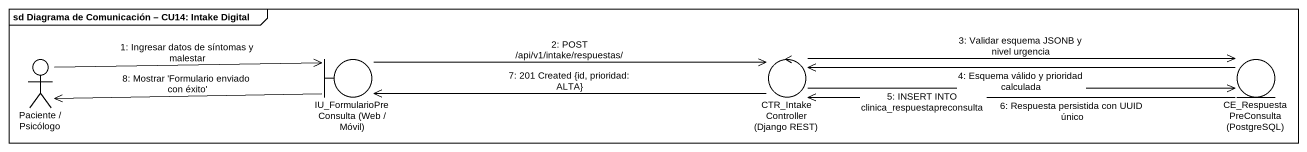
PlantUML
@startuml
mainframe sd Diagrama de Comunicación – CU14: Intake Digital
actor "Paciente / Psicólogo" as Paciente_Psicólogo
boundary "IU_FormularioPreConsulta (Web / Móvil)" as IU_FormularioPreConsulta
control "CTR_IntakeController (Django REST)" as CTR_IntakeController_Django
entity "CE_RespuestaPreConsulta (PostgreSQL)" as CE_RespuestaPreConsulta
Paciente_Psicólogo -right-> IU_FormularioPreConsulta : 1: Ingresar datos de síntomas y malestar
IU_FormularioPreConsulta -left-> Paciente_Psicólogo : 8: Mostrar 'Formulario enviado con éxito'
IU_FormularioPreConsulta -right-> CTR_IntakeController_Django : 2: POST /api/v1/intake/respuestas/
CTR_IntakeController_Django -left-> IU_FormularioPreConsulta : 7: 201 Created {id, prioridad: ALTA}
CTR_IntakeController_Django -right-> CE_RespuestaPreConsulta : 3: Validar esquema JSONB y nivel urgencia
CTR_IntakeController_Django -right-> CE_RespuestaPreConsulta : 5: INSERT INTO clinica_respuestapreconsulta
CE_RespuestaPreConsulta -left-> CTR_IntakeController_Django : 4: Esquema válido y prioridad calculada
CE_RespuestaPreConsulta -left-> CTR_IntakeController_Django : 6: Respuesta persistida con UUID único
@enduml
